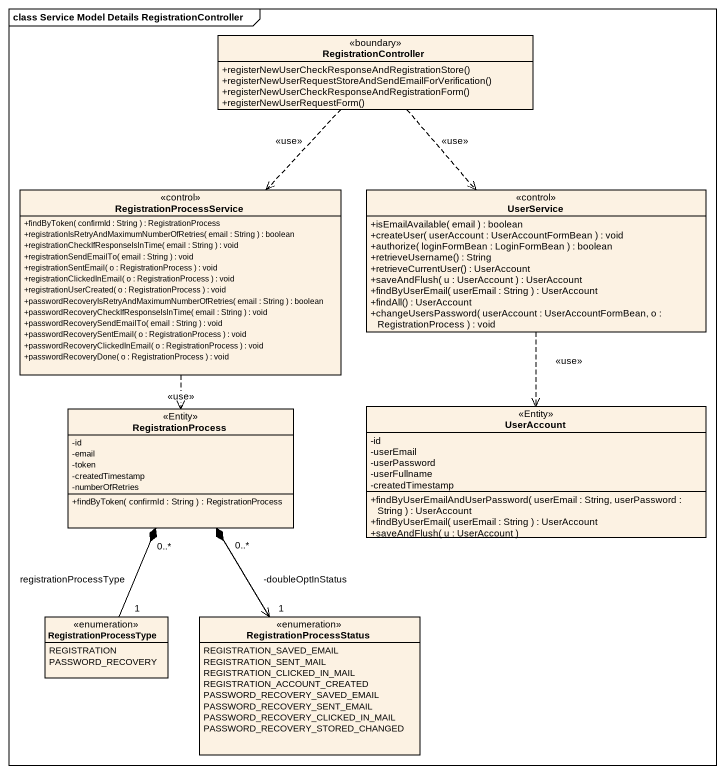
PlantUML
@startuml
mainframe class Service Model Details RegistrationController
hide circle
hide empty members
skinparam classAttributeIconSize 0
class RegistrationController <<boundary>> {
  +registerNewUserCheckResponseAndRegistrationStore()
  +registerNewUserRequestStoreAndSendEmailForVerification()
  +registerNewUserCheckResponseAndRegistrationForm()
  +registerNewUserRequestForm()
}
class RegistrationProcessService <<control>> {
  +findByToken( confirmId : String ) : RegistrationProcess
  +registrationIsRetryAndMaximumNumberOfRetries( email : String ) : boolean
  +registrationCheckIfResponseIsInTime( email : String ) : void
  +registrationSendEmailTo( email : String ) : void
  +registrationSentEmail( o : RegistrationProcess ) : void
  +registrationClickedInEmail( o : RegistrationProcess ) : void
  +registrationUserCreated( o : RegistrationProcess ) : void
  +passwordRecoveryIsRetryAndMaximumNumberOfRetries( email : String ) : boolean
  +passwordRecoveryCheckIfResponseIsInTime( email : String ) : void
  +passwordRecoverySendEmailTo( email : String ) : void
  +passwordRecoverySentEmail( o : RegistrationProcess ) : void
  +passwordRecoveryClickedInEmail( o : RegistrationProcess ) : void
  +passwordRecoveryDone( o : RegistrationProcess ) : void
}
class UserService <<control>> {
  +isEmailAvailable( email ) : boolean
  +createUser( userAccount : UserAccountFormBean ) : void
  +authorize( loginFormBean : LoginFormBean ) : boolean
  +retrieveUsername() : String
  +retrieveCurrentUser() : UserAccount
  +saveAndFlush( u : UserAccount ) : UserAccount
  +findByUserEmail( userEmail : String ) : UserAccount
  +findAll() : UserAccount
  +changeUsersPassword( userAccount : UserAccountFormBean, o : RegistrationProcess ) : void
}
class RegistrationProcess <<Entity>> {
  -id
  -email
  -token
  -createdTimestamp
  -numberOfRetries
  +findByToken( confirmId : String ) : RegistrationProcess
}
class UserAccount <<Entity>> {
  -id
  -userEmail
  -userPassword
  -userFullname
  -createdTimestamp
  +findByUserEmailAndUserPassword( userEmail : String, userPassword : String ) : UserAccount
  +findByUserEmail( userEmail : String ) : UserAccount
  +saveAndFlush( u : UserAccount )
}
enum RegistrationProcessType {
  REGISTRATION
  PASSWORD_RECOVERY
}
enum RegistrationProcessStatus {
  REGISTRATION_SAVED_EMAIL
  REGISTRATION_SENT_MAIL
  REGISTRATION_CLICKED_IN_MAIL
  REGISTRATION_ACCOUNT_CREATED
  PASSWORD_RECOVERY_SAVED_EMAIL
  PASSWORD_RECOVERY_SENT_EMAIL
  PASSWORD_RECOVERY_CLICKED_IN_MAIL
  PASSWORD_RECOVERY_STORED_CHANGED
}
RegistrationController ..> RegistrationProcessService : <<use>>
RegistrationController ..> UserService : <<use>>
RegistrationProcessService ..> RegistrationProcess : <<use>>
UserService ..> UserAccount : <<use>>
RegistrationProcess "0..*" *-- "1" RegistrationProcessType : registrationProcessType
RegistrationProcess "0..*" *--> "-doubleOptInStatus\n1" RegistrationProcessStatus
@enduml
